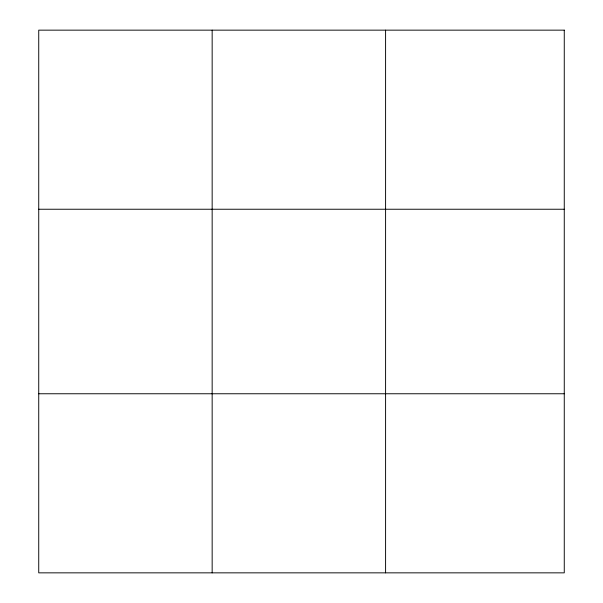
<?xml version="1.0" encoding="UTF-8"?>
<svg xmlns="http://www.w3.org/2000/svg" width="603" height="603" viewBox="0 0 603 603"><rect width="100%" height="100%" fill="white"/><g stroke="black" fill="none" stroke-linecap="round" stroke-linejoin="round"><path stroke-width="0.9" d="M212.158 30.15L212.158 572.85M385.588 30.15L385.588 572.85M38.735 209.241L564.265 209.241M38.735 393.759L564.265 393.759M564.265 30.15L564.265 572.85L38.735 572.85L38.735 30.15L564.265 30.15"/></g></svg>
